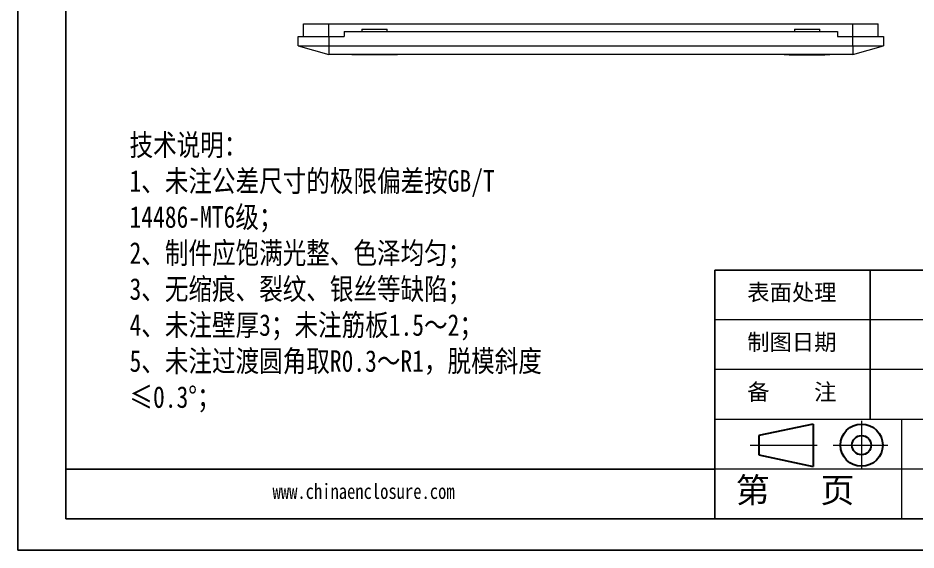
# Model space of a CAD drawing. Header units: inches. Extents: x 1765 to 3463, y 573 to 848.
# Drawn here: x 1764.6 to 1941.1, y 573 to 677.5 of the extents above; entities that cross this region are included whole.
import ezdxf

# ---------------------------------------------------------------- set-up
doc = ezdxf.new("R2010")
doc.units = ezdxf.units.IN
doc.linetypes.add('CENTER2', pattern=[28.575, 19.05, -3.175, 3.175, -3.175])
doc.layers.add('文字', color=81, linetype='Continuous')
for name, color, linetype, lineweight in [('粗实线', 7, 'Continuous', 30), ('细实线', 3, 'Continuous', 9), ('细点划线', 2, 'CENTER2', 9)]:
    doc.layers.add(name, color=color, linetype=linetype, lineweight=lineweight)
doc.styles.get("Standard").update_dxf_attribs({"font": 'txt', "bigfont": 'gbcbig.shx'})
doc.styles.add('宋体', font='', dxfattribs={"width": 0.8, "height": 3.5})
doc.styles.get('宋体').set_extended_font_data('SimSun')

msp = doc.modelspace()

# ---------------------------------------------------------------- linework, layer by layer
for p, q in [((1764.615, 829.736), (1764.615, 572.957)), ((1774.012, 823.623), (1774.012, 579.071)), ((1764.615, 691.836), (1764.615, 572.957)), ((1974.93, 627.981), (1901.564, 627.981)), ((1901.564, 579.071), (1901.564, 627.981)), ((1932.133, 598.635), (1932.133, 627.981)), ((1901.564, 588.853), (1774.012, 588.853)), ((1774.012, 579.071), (2121.661, 579.071)), ((1764.615, 572.957), (2127.775, 572.957)), ((1764.615, 572.957), (1932.745, 572.957))]:
    msp.add_line(p, q)
at = {"color": 7, "linetype": 'Continuous', "lineweight": 15}
for p, q in [((1820.702, 673.835), (1820.702, 676.335)), ((1820.702, 676.335), (1825.702, 676.335)), ((1825.702, 673.835), (1825.702, 676.335)), ((1825.702, 676.335), (1928.702, 676.335)), ((1928.702, 673.835), (1928.702, 676.335)), ((1928.702, 676.335), (1933.702, 676.335)), ((1933.702, 673.835), (1933.702, 676.335)), ((1828.702, 674.835), (1828.702, 673.835)), ((1828.702, 674.835), (1925.702, 674.835)), ((1832.202, 675.335), (1832.202, 674.835)), ((1832.202, 675.335), (1837.202, 675.335)), ((1837.202, 674.835), (1837.202, 675.335)), ((1917.202, 675.335), (1917.202, 674.835)), ((1917.202, 675.335), (1922.202, 675.335)), ((1922.202, 674.835), (1922.202, 675.335)), ((1925.702, 674.835), (1925.702, 673.835)), ((1819.702, 672.035), (1819.702, 673.835)), ((1819.702, 673.835), (1825.702, 673.835)), ((1825.702, 673.835), (1825.702, 672.035)), ((1825.702, 673.835), (1828.702, 673.835)), ((1925.702, 673.835), (1928.702, 673.835)), ((1928.702, 672.035), (1928.702, 673.835)), ((1928.702, 673.835), (1934.702, 673.835)), ((1934.702, 673.835), (1934.702, 672.035)), ((1819.702, 672.035), (1825.702, 672.035)), ((1819.702, 672.035), (1825.702, 670.335)), ((1825.702, 672.035), (1928.702, 672.035)), ((1825.702, 672.035), (1825.702, 670.335)), ((1928.702, 672.035), (1934.702, 672.035)), ((1928.702, 672.035), (1928.702, 670.335)), ((1928.702, 670.335), (1934.702, 672.035)), ((1928.702, 670.335), (1825.702, 670.335)), ((1830.202, 670.235), (1830.202, 670.335)), ((1831.202, 670.235), (1830.202, 670.235)), ((1831.202, 670.335), (1831.202, 670.235)), ((1838.202, 670.235), (1831.202, 670.235)), ((1838.202, 670.235), (1838.202, 670.335)), ((1839.202, 670.235), (1838.202, 670.235)), ((1839.202, 670.335), (1839.202, 670.235)), ((1915.202, 670.235), (1915.202, 670.335)), ((1916.202, 670.235), (1915.202, 670.235)), ((1916.202, 670.335), (1916.202, 670.235)), ((1916.202, 670.235), (1923.202, 670.235)), ((1923.202, 670.235), (1923.202, 670.335)), ((1924.202, 670.235), (1923.202, 670.235)), ((1924.202, 670.335), (1924.202, 670.235))]:
    msp.add_line(p, q, dxfattribs=at)
at = {"layer": '粗实线', "color": 7}
for p, q in [((1920.897, 597.719), (1910.209, 595.454)), ((1920.897, 597.719), (1920.897, 589.343)), ((1910.209, 595.454), (1910.209, 591.674)), ((1910.209, 591.674), (1920.897, 589.343))]:
    msp.add_line(p, q, dxfattribs=at)
for radius in [4.155, 1.89]:
    msp.add_circle((1930.41, 593.564), radius, dxfattribs=at)
at = {"layer": '细实线', "color": 7}
for p, q in [((1974.93, 618.199), (1901.564, 618.199)), ((1974.93, 608.417), (1901.564, 608.417)), ((2121.661, 598.635), (1901.564, 598.635)), ((1938.247, 598.635), (1938.247, 579.071)), ((1974.93, 588.853), (1901.564, 588.853))]:
    msp.add_line(p, q, dxfattribs=at)
at = {"layer": '细点划线', "color": 7}
for p, q in [((1930.41, 598.348), (1930.41, 588.853)), ((1908.505, 593.564), (1921.716, 593.564)), ((1924.853, 593.564), (1935.593, 593.564))]:
    msp.add_line(p, q, dxfattribs=at)

# ---------------------------------------------------------------- texts
at = {"char_height": 3.217, "width": 1828.38496, "attachment_point": 1}
for s, insert in [('{\\fSimHei|b0|i0|c134|p49;表面处理}', (1907.944, 625.205)), ('{\\fSimHei|b0|i0|c134|p49;制图日期}', (1907.944, 615.423)), ('{\\fSimHei|b0|i0|c134|p49;备    注}', (1907.944, 605.641))]:
    msp.add_mtext(s, dxfattribs=dict(at, insert=insert))
at = {"layer": '文字', "color": 0, "attachment_point": 1, "style": '宋体'}
for s, insert, char_height, width in [('{\\H1.111x;技术说明：\\P1、未注公差尺寸的极限偏差按GB/T 14486-MT6级；\\P2、制件应饱满光整、色泽均匀；\\P3、无缩痕、裂纹、银丝等缺陷；\\P4、未注壁厚3；未注筋板1.5～2；\\P5、未注过渡圆角取R0.3～R1，脱模斜度≤0.3%%D；}', (1786.541, 654.682), 3.82113, 86.06859), ('www.chinaenclosure.com', (1814.651, 585.99), 2.98897, 52.51334)]:
    msp.add_mtext(s, dxfattribs=dict(at, insert=insert, char_height=char_height, width=width))
at = {"layer": '细实线', "color": 7, "insert": (1905.68, 587.171), "char_height": 4.89104, "width": 36.68281, "attachment_point": 1}
msp.add_mtext('{\\fSimSun|b0|i0|c134|p54;第   页}', dxfattribs=at)

doc.saveas('drawing.dxf')
